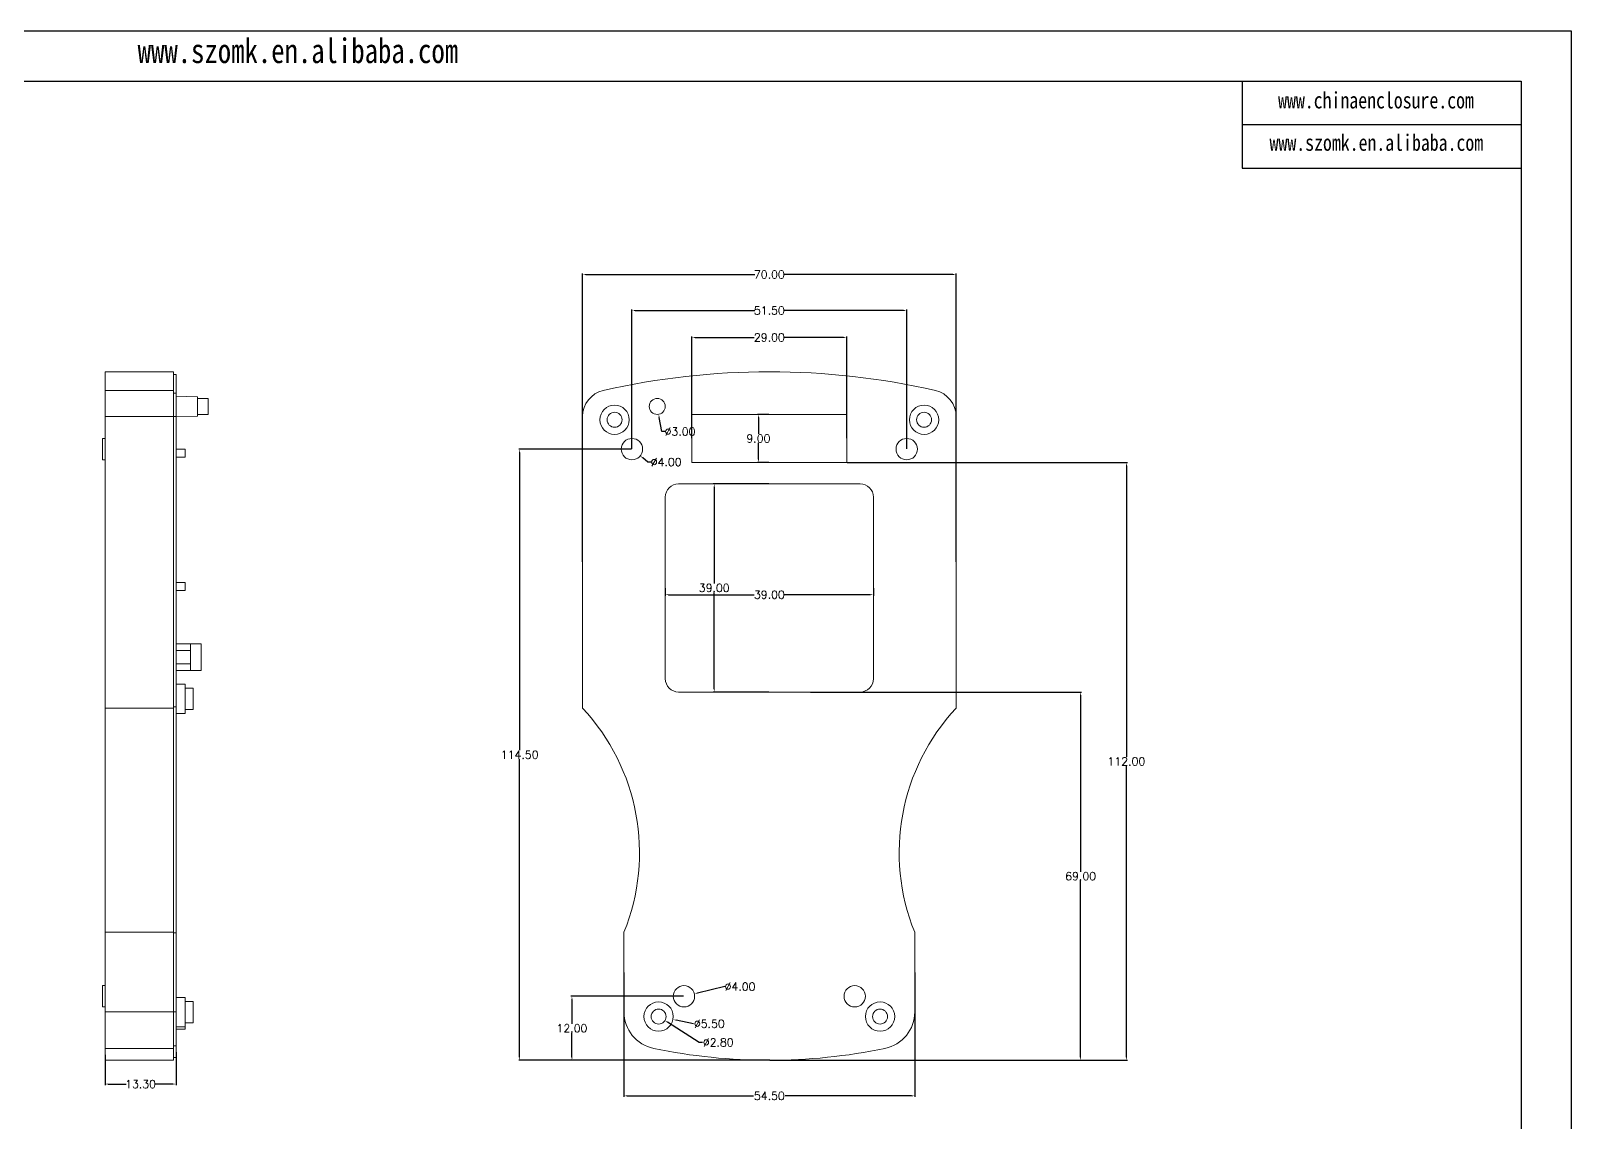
# Model space of a CAD drawing. Header units: inches. Extents: x 1218 to 3351, y 665 to 1060.
# Drawn here: x 2103.6 to 2392.3, y 855.3 to 1059.8 of the extents above; entities that cross this region are included whole.
import ezdxf

# ---------------------------------------------------------------- set-up
doc = ezdxf.new("R2010")
doc.units = ezdxf.units.IN
doc.layers.add('文字', color=81, linetype='Continuous')
doc.styles.get("Standard").update_dxf_attribs({"font": 'txt', "bigfont": 'gbcbig.shx'})
doc.styles.add('宋体', font='', dxfattribs={"width": 0.8, "height": 3.5})
doc.styles.get('宋体').set_extended_font_data('SimSun')
doc.dimstyles.new('2', dxfattribs={"dimtxt": 1.5, "dimasz": 0.6, "dimexe": 0.18, "dimexo": 0.0625, "dimgap": 0.09, "dimtad": 0, "dimtih": 1, "dimtoh": 1, "dimzin": 0, "dimdsep": 46, "dimtxsty": 'Standard', "dimcen": 0, "dimadec": 0, "dimazin": 2, "dimtfac": 1, "dimtofl": 0, "dimtmove": 0, "dimatfit": 3, "dimfxl": 1, "dimtolj": 1, "dimtzin": 0, "dimarcsym": 0})

# ---------------------------------------------------------------- blocks, each defined once
blk = doc.blocks.new('*D254')
at = {"color": 0, "lineweight": -2}
for p, q in [((2206.99, 960.26), (2206.99, 1014.29)), ((2207.59, 1014.11), (2239.27, 1014.11)), ((2276.39, 1014.11), (2244.7, 1014.11)), ((2276.99, 960.26), (2276.99, 1014.29))]:
    blk.add_line(p, q, dxfattribs=at)
at = {"color": 0}
for points in [[(2207.59, 1014.21), (2207.59, 1014.01), (2206.99, 1014.11)], [(2276.39, 1014.21), (2276.39, 1014.01), (2276.99, 1014.11)]]:
    blk.add_solid(points, dxfattribs=at)
at = {"layer": 'Defpoints', "color": 0}
for p in [(2276.99, 1014.11), (2206.99, 960.2), (2276.99, 960.2)]:
    blk.add_point(p, dxfattribs=at)
at = {"color": 0, "insert": (2241.99, 1014.11), "char_height": 1.5, "attachment_point": 5}
blk.add_mtext('\\A1;70.00', dxfattribs=at)
blk = doc.blocks.new('*D255')
at = {"color": 0, "lineweight": -2}
for p, q in [((2227.49, 983.45), (2227.49, 1002.5)), ((2228.09, 1002.32), (2239.15, 1002.32)), ((2255.89, 1002.32), (2244.83, 1002.32)), ((2256.49, 983.45), (2256.49, 1002.5))]:
    blk.add_line(p, q, dxfattribs=at)
at = {"color": 0}
for points in [[(2228.09, 1002.42), (2228.09, 1002.22), (2227.49, 1002.32)], [(2255.89, 1002.42), (2255.89, 1002.22), (2256.49, 1002.32)]]:
    blk.add_solid(points, dxfattribs=at)
at = {"layer": 'Defpoints', "color": 0}
for p in [(2256.49, 1002.32), (2227.49, 983.39), (2256.49, 983.39)]:
    blk.add_point(p, dxfattribs=at)
at = {"color": 0, "insert": (2241.99, 1002.32), "char_height": 1.5, "attachment_point": 5}
blk.add_mtext('\\A1;29.00', dxfattribs=at)
blk = doc.blocks.new('*D256')
at = {"color": 0, "lineweight": -2}
for p, q in [((2216.24, 981.45), (2216.24, 1007.55)), ((2267.74, 981.45), (2267.74, 1007.55)), ((2216.84, 1007.37), (2239.27, 1007.37)), ((2267.14, 1007.37), (2244.7, 1007.37))]:
    blk.add_line(p, q, dxfattribs=at)
at = {"color": 0}
for points in [[(2216.84, 1007.47), (2216.84, 1007.27), (2216.24, 1007.37)], [(2267.14, 1007.47), (2267.14, 1007.27), (2267.74, 1007.37)]]:
    blk.add_solid(points, dxfattribs=at)
at = {"layer": 'Defpoints', "color": 0}
for p in [(2267.74, 1007.37), (2216.24, 981.39), (2267.74, 981.39)]:
    blk.add_point(p, dxfattribs=at)
at = {"color": 0, "insert": (2241.99, 1007.37), "char_height": 1.5, "attachment_point": 5}
blk.add_mtext('\\A1;51.50', dxfattribs=at)
blk = doc.blocks.new('*D257')
at = {"color": 0, "lineweight": -2}
for p, q in [((2214.74, 883.37), (2214.74, 860.05)), ((2269.24, 883.37), (2269.24, 860.05)), ((2215.34, 860.23), (2239.02, 860.23)), ((2268.64, 860.23), (2244.95, 860.23))]:
    blk.add_line(p, q, dxfattribs=at)
at = {"color": 0}
for points in [[(2215.34, 860.33), (2215.34, 860.13), (2214.74, 860.23)], [(2268.64, 860.33), (2268.64, 860.13), (2269.24, 860.23)]]:
    blk.add_solid(points, dxfattribs=at)
at = {"layer": 'Defpoints', "color": 0}
for p in [(2214.74, 883.43), (2269.24, 883.43), (2269.24, 860.23)]:
    blk.add_point(p, dxfattribs=at)
at = {"color": 0, "insert": (2241.99, 860.23), "char_height": 1.5, "attachment_point": 5}
blk.add_mtext('\\A1;54.50', dxfattribs=at)
blk = doc.blocks.new('*D258')
at = {"color": 0, "lineweight": -2}
for p, q in [((2249.71, 935.89), (2300.5, 935.89)), ((2300.32, 935.29), (2300.32, 902.23)), ((2300.32, 867.49), (2300.32, 900.55)), ((2242.05, 866.89), (2300.5, 866.89))]:
    blk.add_line(p, q, dxfattribs=at)
at = {"color": 0}
for points in [[(2300.22, 935.29), (2300.42, 935.29), (2300.32, 935.89)], [(2300.22, 867.49), (2300.42, 867.49), (2300.32, 866.89)]]:
    blk.add_solid(points, dxfattribs=at)
at = {"layer": 'Defpoints', "color": 0}
for p in [(2249.65, 935.89), (2300.32, 935.89), (2241.99, 866.89)]:
    blk.add_point(p, dxfattribs=at)
at = {"color": 0, "insert": (2300.32, 901.39), "char_height": 1.5, "attachment_point": 5}
blk.add_mtext('\\A1;69.00', dxfattribs=at)
blk = doc.blocks.new('*D259')
at = {"color": 0, "lineweight": -2}
for p, q in [((2222.49, 955.33), (2222.49, 953.94)), ((2223.09, 954.12), (2239.15, 954.12)), ((2260.89, 954.12), (2244.83, 954.12)), ((2261.49, 955.33), (2261.49, 953.94))]:
    blk.add_line(p, q, dxfattribs=at)
at = {"color": 0}
for points in [[(2223.09, 954.22), (2223.09, 954.02), (2222.49, 954.12)], [(2260.89, 954.22), (2260.89, 954.02), (2261.49, 954.12)]]:
    blk.add_solid(points, dxfattribs=at)
at = {"layer": 'Defpoints', "color": 0}
for p in [(2222.49, 955.39), (2222.49, 954.12), (2261.49, 955.39)]:
    blk.add_point(p, dxfattribs=at)
at = {"color": 0, "insert": (2241.99, 954.12), "char_height": 1.5, "attachment_point": 5}
blk.add_mtext('\\A1;39.00', dxfattribs=at)
blk = doc.blocks.new('*D260')
at = {"color": 0, "lineweight": -2}
for p, q in [((2241.92, 974.89), (2231.48, 974.89)), ((2231.66, 974.29), (2231.66, 956.23)), ((2231.66, 936.49), (2231.66, 954.55)), ((2241.92, 935.89), (2231.48, 935.89))]:
    blk.add_line(p, q, dxfattribs=at)
at = {"color": 0}
for points in [[(2231.56, 974.29), (2231.76, 974.29), (2231.66, 974.89)], [(2231.56, 936.49), (2231.76, 936.49), (2231.66, 935.89)]]:
    blk.add_solid(points, dxfattribs=at)
at = {"layer": 'Defpoints', "color": 0}
for p in [(2231.66, 974.89), (2241.99, 974.89), (2241.99, 935.89)]:
    blk.add_point(p, dxfattribs=at)
at = {"color": 0, "insert": (2231.66, 955.39), "char_height": 1.5, "attachment_point": 5}
blk.add_mtext('\\A1;39.00', dxfattribs=at)
blk = doc.blocks.new('*D261')
at = {"color": 0, "lineweight": -2}
for p, q in [((2241.92, 987.89), (2239.76, 987.89)), ((2239.94, 987.29), (2239.94, 984.23)), ((2239.94, 979.49), (2239.94, 982.55)), ((2241.92, 978.89), (2239.76, 978.89))]:
    blk.add_line(p, q, dxfattribs=at)
at = {"color": 0}
for points in [[(2239.84, 987.29), (2240.04, 987.29), (2239.94, 987.89)], [(2239.84, 979.49), (2240.04, 979.49), (2239.94, 978.89)]]:
    blk.add_solid(points, dxfattribs=at)
at = {"layer": 'Defpoints', "color": 0}
for p in [(2241.99, 987.89), (2239.94, 978.89), (2241.99, 978.89)]:
    blk.add_point(p, dxfattribs=at)
at = {"color": 0, "insert": (2239.94, 983.39), "char_height": 1.5, "attachment_point": 5}
blk.add_mtext('\\A1;9.00', dxfattribs=at)
blk = doc.blocks.new('*D262')
at = {"color": 0, "lineweight": -2}
for p, q in [((2256.55, 978.89), (2309.08, 978.89)), ((2308.9, 978.29), (2308.9, 923.73)), ((2308.9, 867.49), (2308.9, 922.05)), ((2242.11, 866.89), (2309.08, 866.89))]:
    blk.add_line(p, q, dxfattribs=at)
at = {"color": 0}
for points in [[(2308.8, 978.29), (2309, 978.29), (2308.9, 978.89)], [(2308.8, 867.49), (2309, 867.49), (2308.9, 866.89)]]:
    blk.add_solid(points, dxfattribs=at)
at = {"layer": 'Defpoints', "color": 0}
for p in [(2256.49, 978.89), (2308.9, 978.89), (2242.05, 866.89)]:
    blk.add_point(p, dxfattribs=at)
at = {"color": 0, "insert": (2308.9, 922.89), "char_height": 1.5, "attachment_point": 5}
blk.add_mtext('\\A1;112.00', dxfattribs=at)
blk = doc.blocks.new('*D263')
at = {"color": 0, "lineweight": -2}
for p, q in [((2225.92, 878.89), (2204.81, 878.89)), ((2204.99, 878.29), (2204.99, 873.73)), ((2204.99, 867.49), (2204.99, 872.05)), ((2241.92, 866.89), (2204.81, 866.89))]:
    blk.add_line(p, q, dxfattribs=at)
at = {"color": 0}
for points in [[(2204.89, 878.29), (2205.09, 878.29), (2204.99, 878.89)], [(2204.89, 867.49), (2205.09, 867.49), (2204.99, 866.89)]]:
    blk.add_solid(points, dxfattribs=at)
at = {"layer": 'Defpoints', "color": 0}
for p in [(2204.99, 878.89), (2225.99, 878.89), (2241.99, 866.89)]:
    blk.add_point(p, dxfattribs=at)
at = {"color": 0, "insert": (2204.99, 872.89), "char_height": 1.5, "attachment_point": 5}
blk.add_mtext('\\A1;12.00', dxfattribs=at)
blk = doc.blocks.new('*D264')
at = {"color": 0, "lineweight": -2}
for p, q in [((2216.17, 981.39), (2195.01, 981.39)), ((2195.19, 980.79), (2195.19, 924.98)), ((2195.19, 867.49), (2195.19, 923.3)), ((2242.05, 866.89), (2195.01, 866.89))]:
    blk.add_line(p, q, dxfattribs=at)
at = {"color": 0}
for points in [[(2195.09, 980.79), (2195.29, 980.79), (2195.19, 981.39)], [(2195.09, 867.49), (2195.29, 867.49), (2195.19, 866.89)]]:
    blk.add_solid(points, dxfattribs=at)
at = {"layer": 'Defpoints', "color": 0}
for p in [(2195.19, 981.39), (2216.24, 981.39), (2242.11, 866.89)]:
    blk.add_point(p, dxfattribs=at)
at = {"color": 0, "insert": (2195.19, 924.14), "char_height": 1.5, "attachment_point": 5}
blk.add_mtext('\\A1;114.50', dxfattribs=at)
blk = doc.blocks.new('*D265')
at = {"color": 0, "lineweight": -2}
for p, q in [((2221.81, 984.68), (2221.35, 987.32)), ((2222.41, 984.68), (2221.81, 984.68))]:
    blk.add_line(p, q, dxfattribs=at)
at = {"color": 0}
blk.add_solid([(2221.45, 987.34), (2221.25, 987.31), (2221.24, 987.91)], dxfattribs=at)
at = {"layer": 'Defpoints', "color": 0}
for p in [(2220.73, 990.87), (2221.24, 987.91)]:
    blk.add_point(p, dxfattribs=at)
at = {"color": 0, "insert": (2225.25, 984.68), "char_height": 1.5, "attachment_point": 5}
blk.add_mtext('\\A1;∅3.00', dxfattribs=at)
blk = doc.blocks.new('*D266')
at = {"color": 0, "lineweight": -2}
for p, q in [((2219.21, 978.98), (2218.26, 979.76)), ((2219.81, 978.98), (2219.21, 978.98))]:
    blk.add_line(p, q, dxfattribs=at)
at = {"color": 0}
blk.add_solid([(2218.32, 979.83), (2218.19, 979.68), (2217.79, 980.13)], dxfattribs=at)
at = {"layer": 'Defpoints', "color": 0}
for p in [(2214.68, 982.65), (2217.79, 980.13)]:
    blk.add_point(p, dxfattribs=at)
at = {"color": 0, "insert": (2222.65, 978.98), "char_height": 1.5, "attachment_point": 5}
blk.add_mtext('\\A1;∅4.00', dxfattribs=at)
blk = doc.blocks.new('*D267')
at = {"color": 0, "lineweight": -2}
blk.add_line((2233.65, 880.69), (2228.52, 879.49), dxfattribs=at)
at = {"color": 0}
blk.add_solid([(2228.49, 879.58), (2228.54, 879.39), (2227.93, 879.35)], dxfattribs=at)
at = {"layer": 'Defpoints', "color": 0}
for p in [(2224.04, 878.43), (2227.93, 879.35)]:
    blk.add_point(p, dxfattribs=at)
at = {"color": 0, "insert": (2236.49, 880.69), "char_height": 1.5, "attachment_point": 5}
blk.add_mtext('\\A1;∅4.00', dxfattribs=at)
blk = doc.blocks.new('*D268')
at = {"color": 0, "lineweight": -2}
blk.add_line((2227.76, 873.74), (2224.52, 874.41), dxfattribs=at)
at = {"color": 0}
blk.add_solid([(2224.54, 874.51), (2224.5, 874.31), (2223.93, 874.53)], dxfattribs=at)
at = {"layer": 'Defpoints', "color": 0}
for p in [(2218.54, 875.65), (2223.93, 874.53)]:
    blk.add_point(p, dxfattribs=at)
at = {"color": 0, "insert": (2230.73, 873.74), "char_height": 1.5, "attachment_point": 5}
blk.add_mtext('\\A1;∅5.50', dxfattribs=at)
blk = doc.blocks.new('*D269')
at = {"color": 0, "lineweight": -2}
for p, q in [((2228.84, 870.24), (2222.92, 874.02)), ((2229.44, 870.24), (2228.84, 870.24))]:
    blk.add_line(p, q, dxfattribs=at)
at = {"color": 0}
blk.add_solid([(2222.98, 874.1), (2222.87, 873.93), (2222.42, 874.34)], dxfattribs=at)
at = {"layer": 'Defpoints', "color": 0}
for p in [(2220.06, 875.84), (2222.42, 874.34)]:
    blk.add_point(p, dxfattribs=at)
at = {"color": 0, "insert": (2232.41, 870.24), "char_height": 1.5, "attachment_point": 5}
blk.add_mtext('\\A1;∅2.80', dxfattribs=at)
blk = doc.blocks.new('*D275')
at = {"color": 0, "lineweight": -2}
for p, q in [((2117.5, 867.94), (2117.5, 862.26)), ((2130.8, 868.44), (2130.8, 862.26)), ((2118.1, 862.44), (2121.43, 862.44)), ((2130.2, 862.44), (2126.86, 862.44))]:
    blk.add_line(p, q, dxfattribs=at)
at = {"color": 0}
for points in [[(2118.1, 862.54), (2118.1, 862.34), (2117.5, 862.44)], [(2130.2, 862.54), (2130.2, 862.34), (2130.8, 862.44)]]:
    blk.add_solid(points, dxfattribs=at)
at = {"layer": 'Defpoints', "color": 0}
for p in [(2117.5, 868), (2130.8, 868.5), (2130.8, 862.44)]:
    blk.add_point(p, dxfattribs=at)
at = {"color": 0, "insert": (2124.15, 862.44), "char_height": 1.5, "attachment_point": 5}
blk.add_mtext('\\A1;13.30', dxfattribs=at)

msp = doc.modelspace()

# ---------------------------------------------------------------- linework, layer by layer
for p, q in [((1833.55, 1059.766), (2392.257, 1059.766)), ((2392.257, 1059.766), (2392.257, 664.72)), ((1848.007, 1050.36), (2382.851, 1050.36)), ((2330.596, 1050.36), (2330.596, 1034.03)), ((2382.851, 1050.36), (2382.851, 674.126)), ((2330.596, 1042.195), (2382.851, 1042.195)), ((2330.596, 1034.03), (2382.851, 1034.03))]:
    msp.add_line(p, q)
at = {"color": 7, "linetype": 'Continuous', "lineweight": 15}
for p, q in [((2130.299, 995.891), (2117.499, 995.891)), ((2117.499, 995.891), (2117.499, 992.38)), ((2130.299, 995.891), (2130.299, 992.38)), ((2130.799, 995.391), (2130.299, 995.391)), ((2130.799, 995.391), (2130.799, 991.892)), ((2117.499, 992.38), (2130.299, 992.38)), ((2117.499, 992.38), (2117.499, 987.505)), ((2130.299, 992.38), (2130.299, 987.505)), ((2130.299, 991.892), (2130.799, 991.892)), ((2130.799, 991.892), (2130.799, 987.505)), ((2134.799, 991.182), (2130.799, 991.287)), ((2134.799, 991.182), (2134.799, 987.601)), ((2136.799, 990.891), (2134.799, 990.891)), ((2136.799, 990.891), (2136.799, 987.891)), ((2117.499, 987.505), (2117.499, 932.891)), ((2117.499, 987.505), (2130.299, 987.505)), ((2130.299, 987.505), (2130.299, 932.891)), ((2130.299, 987.505), (2130.799, 987.505)), ((2130.799, 987.496), (2134.799, 987.601)), ((2130.799, 987.505), (2130.799, 933.087)), ((2134.799, 987.891), (2136.799, 987.891)), ((2206.986, 987.505), (2206.986, 932.891)), ((2227.486, 987.891), (2227.486, 978.891)), ((2256.486, 987.891), (2227.486, 987.891)), ((2256.486, 978.891), (2256.486, 987.891)), ((2276.986, 987.505), (2276.986, 932.891)), ((2117.499, 983.391), (2116.999, 983.391)), ((2116.999, 981.391), (2116.999, 983.391)), ((2116.999, 979.391), (2116.999, 981.391)), ((2116.999, 979.391), (2117.499, 979.391)), ((2132.499, 981.391), (2130.799, 981.391)), ((2132.499, 979.891), (2130.799, 979.891)), ((2132.499, 981.391), (2132.499, 979.891)), ((2227.486, 978.891), (2256.486, 978.891)), ((2258.986, 974.891), (2224.986, 974.891)), ((2222.486, 972.391), (2222.486, 938.391)), ((2261.486, 938.391), (2261.486, 972.391)), ((2130.799, 956.391), (2132.499, 956.391)), ((2132.499, 956.391), (2132.499, 954.891)), ((2130.799, 954.891), (2132.499, 954.891)), ((2130.799, 944.891), (2133.499, 944.891)), ((2133.499, 944.891), (2133.499, 939.891)), ((2133.499, 944.891), (2135.499, 944.891)), ((2135.499, 944.891), (2135.499, 939.891)), ((2130.799, 943.641), (2133.499, 943.641)), ((2130.799, 941.141), (2133.499, 941.141)), ((2130.799, 939.891), (2133.499, 939.891)), ((2135.499, 939.891), (2133.499, 939.891)), ((2132.499, 937.391), (2130.799, 937.391)), ((2132.499, 937.391), (2132.499, 931.891)), ((2133.999, 936.641), (2132.499, 936.641)), ((2133.999, 936.641), (2133.999, 932.641)), ((2224.986, 935.891), (2258.986, 935.891)), ((2130.299, 932.891), (2117.499, 932.891)), ((2117.499, 932.891), (2117.499, 890.891)), ((2130.299, 933.087), (2130.799, 933.087)), ((2130.299, 932.891), (2130.299, 890.891)), ((2130.799, 933.087), (2130.799, 890.794)), ((2132.499, 932.641), (2133.999, 932.641)), ((2130.799, 931.891), (2132.499, 931.891)), ((2117.499, 890.891), (2130.299, 890.891)), ((2117.499, 890.891), (2117.499, 875.971)), ((2130.299, 890.891), (2130.299, 875.971)), ((2130.299, 890.794), (2130.799, 890.794)), ((2130.799, 890.794), (2130.799, 875.971)), ((2214.736, 875.971), (2214.736, 890.891)), ((2269.236, 890.891), (2269.236, 875.971)), ((2117.499, 880.891), (2116.999, 880.891)), ((2116.999, 878.891), (2116.999, 880.891)), ((2116.999, 876.891), (2116.999, 878.891)), ((2132.499, 878.641), (2130.799, 878.641)), ((2132.499, 878.641), (2132.499, 873.141)), ((2133.999, 877.891), (2132.499, 877.891)), ((2133.999, 877.891), (2133.999, 873.891)), ((2116.999, 876.891), (2117.499, 876.891)), ((2117.499, 875.971), (2130.299, 875.971)), ((2117.499, 875.971), (2117.499, 869.117)), ((2130.299, 875.971), (2130.299, 869.117)), ((2130.299, 875.971), (2130.799, 875.971)), ((2130.799, 875.971), (2130.799, 869.607)), ((2130.799, 873.141), (2132.499, 873.141)), ((2132.499, 872.755), (2130.799, 872.755)), ((2132.499, 873.891), (2133.999, 873.891)), ((2132.499, 873.141), (2132.499, 872.755)), ((2117.499, 869.117), (2130.299, 869.117)), ((2117.499, 869.117), (2117.499, 866.891)), ((2130.299, 869.607), (2130.799, 869.607)), ((2130.299, 869.117), (2130.299, 866.891)), ((2130.799, 869.607), (2130.799, 867.391)), ((2117.499, 866.891), (2130.299, 866.891)), ((2130.299, 867.391), (2130.799, 867.391))]:
    msp.add_line(p, q, dxfattribs=at)
for centre, radius in [((2220.986, 989.391), 1.5), ((2212.986, 986.891), 2.75), ((2212.986, 986.891), 1.4), ((2270.986, 986.891), 2.75), ((2270.986, 986.891), 1.4), ((2216.236, 981.391), 2), ((2267.736, 981.391), 2), ((2225.986, 878.891), 2), ((2257.986, 878.891), 2), ((2221.236, 875.091), 2.75), ((2262.736, 875.091), 2.75), ((2221.236, 875.091), 1.4), ((2262.736, 875.091), 1.4)]:
    msp.add_circle(centre, radius, dxfattribs=at)
for centre, radius, start, end in [((2241.986, 856.293), 139.598, 77.12142, 102.87858), ((2211.986, 987.505), 5, 102.87858, 180), ((2271.986, 987.505), 5, 0, 77.12142), ((2224.986, 972.391), 2.5, 90, 180), ((2258.986, 972.391), 2.5, 0, 90), ((2224.986, 938.391), 2.5, 180, 270), ((2258.986, 938.391), 2.5, 270, 0), ((2177.923, 905.814), 39.722, 337.93443, 42.97524), ((2306.048, 905.814), 39.722, 137.02476, 202.06557), ((2221.736, 875.971), 7, 180, 258.27123), ((2262.236, 875.971), 7, 281.72877, 360), ((2241.986, 973.508), 106.617, 258.27123, 281.72877)]:
    msp.add_arc(centre, radius, start, end, dxfattribs=at)

# ---------------------------------------------------------------- texts
at = {"layer": '文字', "color": 0, "attachment_point": 1, "style": '宋体'}
for s, insert, char_height, width in [('www.szomk.en.alibaba.com', (2123.605, 1058.325), 4.59842, 80.78975), ('www.chinaenclosure.com', (2337.328, 1048.292), 3.06561, 53.85983), ('www.szomk.en.alibaba.com', (2335.726, 1040.353), 3.06561, 53.85983)]:
    msp.add_mtext(s, dxfattribs=dict(at, insert=insert, char_height=char_height, width=width))

# ---------------------------------------------------------------- dimensions: what is measured, and where the dimension line sits
for base, p1, p2, picture, middle in [((2276.986, 1014.109), (2206.986, 960.198), (2276.986, 960.198), '*D254', (2241.986, 1014.109)), ((2267.736, 1007.368), (2216.236, 981.391), (2267.736, 981.391), '*D256', (2241.986, 1007.368)), ((2256.486, 1002.317), (2227.486, 983.391), (2256.486, 983.391), '*D255', (2241.986, 1002.317)), ((2222.486, 954.123), (2261.486, 955.391), (2222.486, 955.391), '*D259', (2241.986, 954.123)), ((2269.236, 860.232), (2214.736, 883.431), (2269.236, 883.431), '*D257', (2241.986, 860.232)), ((2130.799, 862.441), (2117.499, 868.004), (2130.799, 868.499), '*D275', (2124.149, 862.441))]:
    dim = msp.add_linear_dim(base=base, p1=p1, p2=p2, dimstyle='2')
    dim.commit()
    dim.dimension.update_dxf_attribs({"geometry": picture, "text_midpoint": middle})
for p1, p2, picture, middle in [((2220.727, 990.869), (2221.245, 987.914), '*D265', (2225.252, 984.678)), ((2214.681, 982.649), (2217.79, 980.133), '*D266', (2222.654, 978.981)), ((2224.039, 878.435), (2227.933, 879.348), '*D267', (2233.653, 880.69)), ((2218.543, 875.65), (2223.928, 874.532), '*D268', (2227.762, 873.737)), ((2220.055, 875.844), (2222.416, 874.338), '*D269', (2232.409, 870.238))]:
    dim = msp.add_diameter_dim_2p(p1=p1, p2=p2, dimstyle='2')
    dim.commit()
    dim.dimension.update_dxf_attribs({"geometry": picture, "text_midpoint": middle, "dimtype": 163})
for base, p1, p2, picture, middle in [((2239.94, 978.891), (2241.986, 987.891), (2241.986, 978.891), '*D261', (2239.94, 983.391)), ((2195.191, 981.391), (2242.111, 866.891), (2216.236, 981.391), '*D264', (2195.191, 924.141)), ((2308.898, 978.891), (2242.048, 866.891), (2256.486, 978.891), '*D262', (2308.898, 922.891)), ((2231.655, 974.891), (2241.986, 935.891), (2241.986, 974.891), '*D260', (2231.655, 955.391)), ((2300.316, 935.891), (2241.986, 866.891), (2249.648, 935.891), '*D258', (2300.316, 901.391)), ((2204.986, 878.891), (2241.986, 866.891), (2225.986, 878.891), '*D263', (2204.986, 872.891))]:
    dim = msp.add_linear_dim(base=base, p1=p1, p2=p2, angle=90, dimstyle='2')
    dim.commit()
    dim.dimension.update_dxf_attribs({"geometry": picture, "text_midpoint": middle})

doc.saveas('drawing.dxf')
